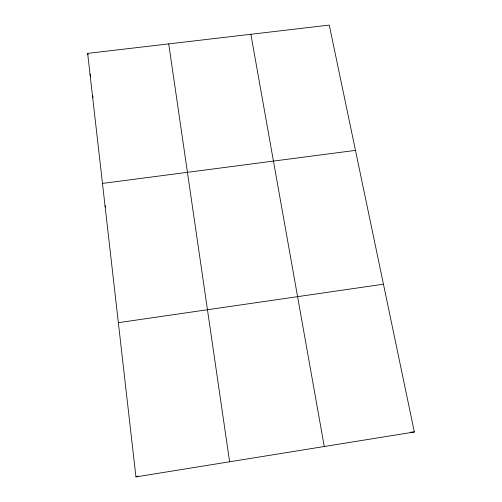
<?xml version="1.0" encoding="UTF-8"?>
<svg xmlns="http://www.w3.org/2000/svg" width="502" height="502" viewBox="0 0 502 502"><rect width="100%" height="100%" fill="white"/><g stroke="black" fill="none" stroke-linecap="round" stroke-linejoin="round"><path stroke-width="0.75" d="M135.935 476.9L414.351 431.977L329.274 25.1L87.649 53.381L135.935 476.9L138.025 475.996M118.353 322.679L383.453 284.195M102.471 183.418L355.466 150.374M410.605 432.216L414.351 431.977M105.012 205.682L105.615 207.056M92.431 95.33L93.159 97.501M90.021 74.189L90.711 76.335M87.649 53.381L88.088 54.8M250.874 34.274L324.261 446.51M168.728 43.894L229.615 461.784"/></g></svg>
